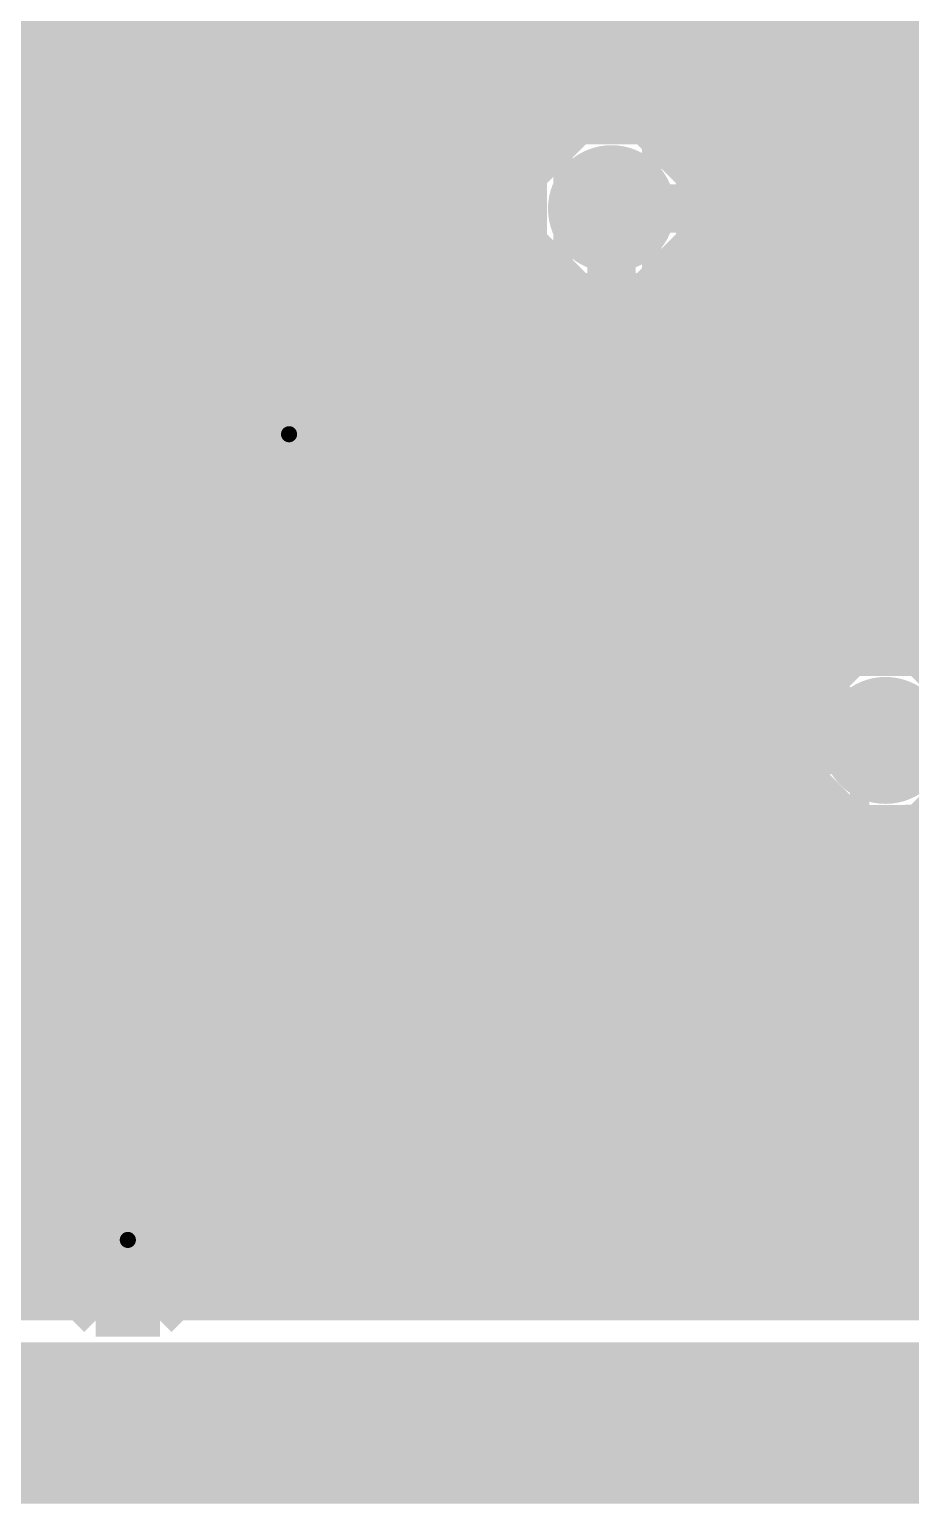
# Model space of a CAD drawing. Extents: x -6 to 196, y -52 to 46.
# Drawn here: x 173.98 to 180.92, y -5.63 to 5.98 of the extents above; entities that cross this region are included whole.
import ezdxf

# ---------------------------------------------------------------- set-up
doc = ezdxf.new("R2010")
doc.units = 0
doc.header["$MEASUREMENT"] = 0
doc.layers.get('0').update_dxf_attribs({"linetype": 'CONTINUOUS'})
for name, color, linetype in [('22-304-1_BOT', 7, 'CONTINUOUS'), ('22-304-1_DRD', 7, 'CONTINUOUS'), ('22-304-1_GND', 6, 'CONTINUOUS'), ('22-304-1_IN1', 4, 'CONTINUOUS'), ('22-304-1_SMT', 5, 'CONTINUOUS'), ('22-304-1_SPT', 10, 'CONTINUOUS'), ('22-304-1_SST', 14, 'CONTINUOUS'), ('22-304-1_TOP', 9, 'CONTINUOUS'), ('THRUHOLE_TAP', 13, 'CONTINUOUS')]:
    doc.layers.add(name, color=color, linetype=linetype)

# ---------------------------------------------------------------- blocks, each defined once
blk = doc.blocks.new('ROUND_57')
at = {"const_width": 0.35052}
blk.add_lwpolyline([(-0.17526, 0, 1), (0.17526, 0, 1)], format="xyb", close=True, dxfattribs=at)
blk = doc.blocks.new('ROUND_83')
at = {"const_width": 0.50038}
blk.add_lwpolyline([(-0.25019, 0, 1), (0.25019, 0, 1)], format="xyb", close=True, dxfattribs=at)
blk = doc.blocks.new('ROUND_85')
at = {"const_width": 0.0635}
blk.add_lwpolyline([(-0.03175, 0, 1), (0.03175, 0, 1)], format="xyb", close=True, dxfattribs=at)
blk = doc.blocks.new('RECTANGLE_5')
blk.add_solid([(0.4826, 0.4064), (0.4826, -0.4064), (-0.4826, 0.4064), (-0.4826, -0.4064)])
blk = doc.blocks.new('RECTANGLE_32')
blk.add_solid([(0.635, 0.508), (0.635, -0.508), (-0.635, 0.508), (-0.635, -0.508)])
blk = doc.blocks.new('ROUND_88')
at = {"const_width": 0.10033}
blk.add_lwpolyline([(-0.050164, 0, 1), (0.050164, 0, 1)], format="xyb", close=True, dxfattribs=at)

msp = doc.modelspace()

# ---------------------------------------------------------------- linework, layer by layer
at = {"layer": '22-304-1_BOT'}
for points, const_width in [([(173.9646, 20.828), (173.9646, -4.064)], 0.254), ([(174.1932, 20.828), (174.1932, -4.064)], 0.254), ([(174.4218, 20.828), (174.4218, -4.064)], 0.254), ([(174.6504, 20.828), (174.6504, -4.064)], 0.254), ([(174.879, 20.828), (174.879, -4.064)], 0.254), ([(175.1076, 20.828), (175.1076, -4.064)], 0.254), ([(175.3362, 20.828), (175.3362, -4.064)], 0.254), ([(175.5648, 20.828), (175.5648, -4.064)], 0.254), ([(175.7934, 20.828), (175.7934, -4.064)], 0.254), ([(176.022, 20.828), (176.022, -4.064)], 0.254), ([(176.2506, 20.828), (176.2506, -4.064)], 0.254), ([(176.4792, 20.828), (176.4792, -4.064)], 0.254), ([(176.7078, 20.828), (176.7078, -4.064)], 0.254), ([(176.9364, 20.828), (176.9364, -4.064)], 0.254), ([(177.165, 20.828), (177.165, -4.064)], 0.254), ([(177.3936, 20.828), (177.3936, -4.064)], 0.254), ([(177.6222, 20.828), (177.6222, -4.064)], 0.254), ([(177.8508, 20.828), (177.8508, -4.064)], 0.254), ([(178.0794, 20.828), (178.0794, 5.04444)], 0.254), ([(178.308, 20.828), (178.308, 5.19938)], 0.254), ([(178.5366, 20.828), (178.5366, 5.24764)], 0.254), ([(178.7652, 20.828), (178.7652, 5.21716)], 0.254), ([(178.9938, 20.828), (178.9938, 5.0927)], 0.254), ([(179.2224, 20.828), (179.2224, 4.71932)], 0.254), ([(179.451, 20.828), (179.451, 2.25552)], 0.254), ([(179.6796, 20.828), (179.6796, 2.02692)], 0.254), ([(179.9082, 20.828), (179.9082, 1.79832)], 0.254), ([(180.1368, 20.828), (180.1368, 1.56972)], 0.254), ([(180.3654, 20.828), (180.3654, 1.34112)], 0.254), ([(180.594, 20.828), (180.594, 1.11252)], 0.254), ([(180.8226, 20.828), (180.8226, 1.04902)], 0.254), ([(193.929, 5.9944), (166.79926, 5.9944)], 0.254), ([(193.929, 5.7658), (166.79926, 5.7658)], 0.254), ([(193.929, 5.5372), (166.79926, 5.5372)], 0.254), ([(193.929, 5.3086), (170.3451, 5.3086)], 0.254), ([(178.11496, 5.08), (170.6118, 5.08)], 0.254), ([(193.929, 5.08), (179.00904, 5.08)], 0.254), ([(177.94478, 4.8514), (170.71086, 4.8514)], 0.254), ([(193.929, 4.8514), (179.17668, 4.8514)], 0.254), ([(177.88636, 4.6228), (170.72356, 4.6228)], 0.254), ([(178.562, 4.572), (178.562, 2.413), (180.594, 0.381), (180.721, 0.381)], 0.381), ([(193.929, 4.6228), (179.2351, 4.6228)], 0.254), ([(179.2224, 4.42468), (179.2224, 2.48412)], 0.254), ([(177.90922, 4.3942), (170.65752, 4.3942)], 0.254), ([(193.929, 4.3942), (179.21478, 4.3942)], 0.254), ([(178.02098, 4.1656), (170.48226, 4.1656)], 0.254), ([(178.04384, 4.13512), (178.04384, 2.413)], 0.254), ([(179.08016, 4.13512), (179.08016, 2.62636)], 0.254), ([(193.929, 4.1656), (179.10302, 4.1656)], 0.254), ([(178.04384, 3.937), (170.48226, 3.937)], 0.254), ([(193.929, 3.937), (179.08016, 3.937)], 0.254), ([(178.04384, 3.7084), (170.48226, 3.7084)], 0.254), ([(193.929, 3.7084), (179.08016, 3.7084)], 0.254), ([(178.04384, 3.4798), (170.48226, 3.4798)], 0.254), ([(193.929, 3.4798), (179.08016, 3.4798)], 0.254), ([(178.04384, 3.2512), (170.48226, 3.2512)], 0.254), ([(193.929, 3.2512), (179.08016, 3.2512)], 0.254), ([(178.04384, 3.0226), (170.48226, 3.0226)], 0.254), ([(193.929, 3.0226), (179.08016, 3.0226)], 0.254), ([(178.04384, 2.794), (170.48226, 2.794)], 0.254), ([(193.929, 2.794), (179.08016, 2.794)], 0.254), ([(178.04384, 2.5654), (170.48226, 2.5654)], 0.254), ([(179.08016, 2.62636), (180.65242, 1.0541)], 0.254), ([(193.929, 2.5654), (179.14112, 2.5654)], 0.254), ([(178.04892, 2.3368), (170.48226, 2.3368)], 0.254), ([(193.929, 2.3368), (179.36972, 2.3368)], 0.254), ([(178.0794, 2.22504), (178.0794, -4.064)], 0.254), ([(178.1429, 2.1082), (170.48226, 2.1082)], 0.254), ([(193.929, 2.1082), (179.59832, 2.1082)], 0.254), ([(178.19624, 2.04724), (180.08092, 0.16256)], 0.254), ([(178.36388, 1.8796), (170.48226, 1.8796)], 0.254), ([(178.308, 1.93548), (178.308, -4.064)], 0.254), ([(186.90336, 1.8796), (179.82692, 1.8796)], 0.254), ([(178.59248, 1.651), (170.48226, 1.651)], 0.254), ([(178.5366, 1.70688), (178.5366, -4.064)], 0.254), ([(186.71794, 1.651), (180.05552, 1.651)], 0.254), ([(178.82108, 1.4224), (170.48226, 1.4224)], 0.254), ([(178.7652, 1.47828), (178.7652, -4.064)], 0.254), ([(186.6519, 1.4224), (180.28412, 1.4224)], 0.254), ([(179.04968, 1.1938), (170.48226, 1.1938)], 0.254), ([(178.9938, 1.24968), (178.9938, -4.064)], 0.254), ([(186.66714, 1.1938), (180.51272, 1.1938)], 0.254), ([(179.27828, 0.9652), (170.48226, 0.9652)], 0.254), ([(179.2224, 1.02108), (179.2224, -4.064)], 0.254), ([(179.50688, 0.7366), (170.48226, 0.7366)], 0.254), ([(179.451, 0.79248), (179.451, -4.064)], 0.254), ([(179.73548, 0.508), (170.48226, 0.508)], 0.254), ([(179.6796, 0.56388), (179.6796, -4.064)], 0.254), ([(179.96408, 0.2794), (170.48226, 0.2794)], 0.254), ([(179.9082, 0.33528), (179.9082, -4.064)], 0.254), ([(180.12918, 0.0508), (170.688, 0.0508)], 0.254), ([(180.1368, 0.04064), (180.1368, -4.064)], 0.254), ([(180.34, -0.1778), (170.89628, -0.1778)], 0.254), ([(180.3654, -0.19304), (180.3654, -4.064)], 0.254), ([(180.594, -0.28194), (180.594, -4.064)], 0.254), ([(180.8226, -0.28702), (180.8226, -4.064)], 0.254), ([(193.929, -0.4064), (170.97502, -0.4064)], 0.254), ([(193.929, -0.635), (170.96994, -0.635)], 0.254), ([(193.929, -0.8636), (170.88104, -0.8636)], 0.254), ([(193.929, -1.0922), (170.64736, -1.0922)], 0.254), ([(193.929, -1.3208), (154.2669, -1.3208)], 0.254), ([(193.929, -1.5494), (154.2669, -1.5494)], 0.254), ([(193.929, -1.778), (154.2669, -1.778)], 0.254), ([(193.929, -2.0066), (141.34592, -2.0066)], 0.254), ([(193.929, -2.2352), (141.11732, -2.2352)], 0.254), ([(193.929, -2.4638), (140.88872, -2.4638)], 0.254), ([(193.929, -2.6924), (140.66012, -2.6924)], 0.254), ([(193.929, -2.921), (140.43152, -2.921)], 0.254), ([(193.929, -3.1496), (140.20292, -3.1496)], 0.254), ([(193.929, -3.3782), (139.97432, -3.3782)], 0.254), ([(193.929, -3.6068), (139.74572, -3.6068)], 0.254), ([(193.929, -3.8354), (139.51712, -3.8354)], 0.254), ([(193.929, -4.064), (139.28852, -4.064)], 0.254)]:
    msp.add_lwpolyline(points, dxfattribs=dict(at, const_width=const_width))
at = {"layer": '22-304-1_BOT', "const_width": 0.254}
for points in [[(178.562, 5.24764, 0.4142136), (177.88636, 4.572)], [(179.23764, 4.572, 0.4142136), (178.562, 5.24764)], [(177.88636, 4.572, 0.1769367), (178.04546, 4.13648)], [(179.08016, 4.13512, 0.1769366), (179.23976, 4.572)], [(178.04384, 2.413, 0.1989124), (178.1956, 2.0466)], [(180.721, 1.05664, 0.0253902), (180.65251, 1.05316)], [(181.39664, 0.381, 0.4142136), (180.721, 1.05664)], [(180.721, -0.29464, 0.4142136), (181.39664, 0.381)], [(180.08092, 0.16256, 0.3208571), (180.721, -0.29464)]]:
    msp.add_lwpolyline(points, format="xyb", dxfattribs=at)
at = {"layer": '22-304-1_DRD'}
for points, const_width in [([(195.00088, 21.99894), (101.99878, 21.99894), (78.99908, 44.99864), (-4.99872, 44.99864), (-4.99872, -4.99872), (195.00088, -4.99872), (195.00088, 21.99894)], 1.27), ([(178.308, 5.207), (177.927, 4.826)], 0.254), ([(178.816, 5.207), (178.308, 5.207)], 0.254), ([(179.197, 4.826), (178.816, 5.207)], 0.254), ([(177.927, 4.826), (177.927, 4.318)], 0.254), ([(179.197, 4.318), (179.197, 4.826)], 0.254), ([(177.927, 4.318), (178.308, 3.937)], 0.254), ([(178.816, 3.937), (179.197, 4.318)], 0.254), ([(178.308, 3.937), (178.816, 3.937)], 0.254), ([(175.768, 3.429), (175.387, 3.048)], 0.254), ([(176.276, 3.429), (175.768, 3.429)], 0.254), ([(176.657, 3.048), (176.276, 3.429)], 0.254), ([(175.387, 3.048), (175.387, 2.54)], 0.254), ([(176.657, 2.54), (176.657, 3.048)], 0.254), ([(175.387, 2.54), (175.768, 2.159)], 0.254), ([(176.276, 2.159), (176.657, 2.54)], 0.254), ([(175.768, 2.159), (176.276, 2.159)], 0.254), ([(180.467, 1.016), (180.086, 0.635)], 0.254), ([(180.975, 1.016), (180.467, 1.016)], 0.254), ([(181.356, 0.635), (180.975, 1.016)], 0.254), ([(180.086, 0.635), (180.086, 0.127)], 0.254), ([(180.086, 0.127), (180.467, -0.254)], 0.254), ([(180.975, -0.254), (181.356, 0.127)], 0.254), ([(180.467, -0.254), (180.975, -0.254)], 0.254), ([(174.498, -2.921), (174.117, -3.302)], 0.254), ([(175.006, -2.921), (174.498, -2.921)], 0.254), ([(175.387, -3.302), (175.006, -2.921)], 0.254), ([(174.117, -3.302), (174.117, -3.81)], 0.254), ([(175.387, -3.81), (175.387, -3.302)], 0.254), ([(174.117, -3.81), (174.498, -4.191)], 0.254), ([(175.006, -4.191), (175.387, -3.81)], 0.254), ([(174.498, -4.191), (175.006, -4.191)], 0.254)]:
    msp.add_lwpolyline(points, dxfattribs=dict(at, const_width=const_width))
at = {"layer": '22-304-1_GND', "const_width": 1.27}
msp.add_lwpolyline([(195.00088, 21.99894), (101.99878, 21.99894), (78.99908, 44.99864), (-4.99872, 44.99864), (-4.99872, -4.99872), (195.00088, -4.99872), (195.00088, 21.99894)], dxfattribs=at)
at = {"layer": '22-304-1_IN1', "const_width": 0.254}
for points in [[(193.802, 20.955), (193.802, -3.937), (146.05, -3.937)], [(173.9138, 19.29384), (173.9138, -3.937)], [(174.1424, 19.29384), (174.1424, -3.937)], [(174.371, 19.29384), (174.371, -3.937)], [(174.5996, 19.29384), (174.5996, -3.937)], [(174.8282, 19.29384), (174.8282, -3.937)], [(175.0568, 19.29384), (175.0568, -3.937)], [(175.2854, 19.29384), (175.2854, -3.937)], [(175.514, 19.29384), (175.514, -3.937)], [(175.7426, 19.29384), (175.7426, -3.937)], [(175.9712, 19.29384), (175.9712, -3.937)], [(176.1998, 19.29384), (176.1998, -3.937)], [(176.4284, 19.29384), (176.4284, -3.937)], [(176.657, 19.29384), (176.657, -3.937)], [(176.8856, 19.29384), (176.8856, -3.937)], [(177.1142, 19.29384), (177.1142, -3.937)], [(177.3428, 19.29384), (177.3428, -3.937)], [(177.5714, 19.29384), (177.5714, -3.937)], [(177.8, 19.29384), (177.8, -3.937)], [(178.0286, 19.29384), (178.0286, 4.98856)], [(178.2572, 19.29384), (178.2572, 5.17652)], [(178.4858, 19.29384), (178.4858, 5.24256)], [(178.7144, 19.29384), (178.7144, 5.22986)], [(178.943, 19.29384), (178.943, 5.1308)], [(179.1716, 19.29384), (179.1716, 4.8641)], [(179.4002, 19.29384), (179.4002, -3.937)], [(179.6288, 19.29384), (179.6288, -3.937)], [(179.8574, 19.29384), (179.8574, -3.937)], [(180.086, 19.29384), (180.086, 0.61468)], [(180.3146, 19.29384), (180.3146, 0.92202)], [(180.5432, 19.29384), (180.5432, 1.03378)], [(180.7718, 19.29384), (180.7718, 1.0541)], [(181.0004, 19.29384), (181.0004, 0.99568)], [(183.88584, 5.9944), (161.57702, 5.9944)], [(183.88584, 5.7658), (161.68878, 5.7658)], [(183.88584, 5.5372), (161.7091, 5.5372)], [(183.88584, 5.3086), (170.3451, 5.3086)], [(178.11496, 5.08), (170.6118, 5.08)], [(183.88584, 5.08), (179.00904, 5.08)], [(177.94478, 4.8514), (170.71086, 4.8514)], [(183.88584, 4.8514), (179.17668, 4.8514)], [(177.88636, 4.6228), (170.72356, 4.6228)], [(183.88584, 4.6228), (179.2351, 4.6228)], [(177.90922, 4.3942), (170.65752, 4.3942)], [(183.88584, 4.3942), (179.21478, 4.3942)], [(179.1716, 4.27736), (179.1716, -3.937)], [(178.02098, 4.1656), (170.46956, 4.1656)], [(178.0286, 4.15544), (178.0286, -3.937)], [(183.88584, 4.1656), (179.10302, 4.1656)], [(178.2572, 3.96748), (178.2572, -3.937)], [(178.943, 4.0132), (178.943, -3.937)], [(178.32832, 3.937), (157.96768, 3.937)], [(178.4858, 3.8989), (178.4858, -3.937)], [(178.7144, 3.9116), (178.7144, -3.937)], [(183.88584, 3.937), (178.79568, 3.937)], [(183.88584, 3.7084), (145.72996, 3.7084)], [(183.88584, 3.4798), (167.513, 3.4798)], [(183.88584, 3.2512), (167.72128, 3.2512)], [(183.88584, 3.0226), (167.80002, 3.0226)], [(183.88584, 2.794), (167.79494, 2.794)], [(183.88584, 2.5654), (167.70604, 2.5654)], [(183.88584, 2.3368), (167.47236, 2.3368)], [(183.88584, 2.1082), (166.71036, 2.1082)], [(183.88584, 1.8796), (166.94404, 1.8796)], [(183.88584, 1.651), (167.03294, 1.651)], [(183.88584, 1.4224), (167.03802, 1.4224)], [(183.88584, 1.1938), (166.95928, 1.1938)], [(180.38064, 0.9652), (166.751, 0.9652)], [(180.14442, 0.7366), (157.2641, 0.7366)], [(180.05552, 0.508), (157.5308, 0.508)], [(180.05298, 0.2794), (157.62986, 0.2794)], [(180.086, 0.14732), (180.086, -3.937)], [(180.12918, 0.0508), (170.688, 0.0508)], [(180.34, -0.1778), (170.89628, -0.1778)], [(180.3146, -0.16002), (180.3146, -3.937)], [(181.0004, -0.23368), (181.0004, -3.937)], [(180.5432, -0.27178), (180.5432, -3.937)], [(180.7718, -0.2921), (180.7718, -3.937)], [(193.802, -0.4064), (170.97502, -0.4064)], [(193.802, -0.635), (170.96994, -0.635)], [(193.802, -0.8636), (170.88104, -0.8636)], [(193.802, -1.0922), (170.64736, -1.0922)], [(193.802, -1.3208), (140.3731, -1.3208)], [(193.802, -1.5494), (140.31468, -1.5494)], [(193.802, -1.778), (140.14704, -1.778)], [(193.802, -2.0066), (121.793, -2.0066)], [(193.802, -2.2352), (121.65584, -2.2352)], [(193.802, -2.4638), (121.07672, -2.4638)], [(193.802, -2.6924), (121.12244, -2.6924)], [(193.802, -2.921), (121.27738, -2.921)], [(193.802, -3.1496), (137.94232, -3.1496)], [(193.802, -3.3782), (138.3157, -3.3782)], [(193.802, -3.6068), (138.44016, -3.6068)], [(193.802, -3.8354), (138.47064, -3.8354)]]:
    msp.add_lwpolyline(points, dxfattribs=at)
for points in [[(178.562, 5.24764, 0.4142136), (177.88636, 4.572)], [(179.23764, 4.572, 0.4142136), (178.562, 5.24764)], [(177.88636, 4.572, 0.4142136), (178.562, 3.89636)], [(178.562, 3.89636, 0.4142136), (179.23764, 4.572)], [(180.721, 1.05664, 0.4142136), (180.04536, 0.381)], [(181.39664, 0.381, 0.4142136), (180.721, 1.05664)], [(180.04536, 0.381, 0.4142136), (180.721, -0.29464)], [(180.721, -0.29464, 0.4142136), (181.39664, 0.381)]]:
    msp.add_lwpolyline(points, format="xyb", dxfattribs=at)
at = {"layer": '22-304-1_SST', "const_width": 0.1524}
for points in [[(178.92268, 5.51942), (178.92268, 5.9944), (179.60086, 5.75564), (179.60086, 5.6388), (178.58486, 5.6388)], [(173.609, 5.842), (173.609, 1.778), (178.181, 1.778), (178.181, 3.556), (177.927, 3.81), (178.181, 4.064), (178.181, 5.842), (173.609, 5.842)], [(178.8795, 5.2705), (178.8795, 2.3495), (180.5178, 2.3495), (180.5178, 5.2705), (178.8795, 5.2705)], [(181.2544, 5.00634), (181.2544, 4.65074), (181.42458, 4.53136), (181.59476, 4.53136), (181.7624, 4.65074), (181.7624, 5.00634), (180.7464, 5.00634)], [(181.2544, 4.70916), (180.7464, 4.53136)], [(180.7464, 3.69316), (180.7464, 4.16814), (181.42458, 3.69316), (181.59476, 3.69316), (181.7624, 3.75412), (181.7624, 4.10972), (181.59476, 4.16814)], [(181.2544, 2.91592), (181.2544, 3.27152), (181.42458, 3.32994), (181.59476, 3.32994), (181.7624, 3.27152), (181.7624, 2.91592), (181.59476, 2.85496), (181.42458, 2.85496), (180.7464, 3.09372)], [(178.75504, 1.8796), (178.58486, 1.81864), (178.58486, 1.58242), (178.75504, 1.524), (178.92268, 1.40462), (179.43068, 1.40462), (179.60086, 1.46304), (179.60086, 1.81864), (179.43068, 1.8796), (178.75504, 1.8796)], [(178.92268, 1.64084), (178.58486, 1.40462)], [(178.75504, 1.0414), (178.58486, 0.92202), (178.58486, 0.6858), (178.75504, 0.56642), (178.92268, 0.56642), (179.26304, 0.80264), (179.60086, 0.56642), (179.60086, 1.0414)], [(173.609, 0.762), (173.609, -3.302), (178.181, -3.302), (178.181, -1.524), (177.927, -1.27), (178.181, -1.016), (178.181, 0.762), (173.609, 0.762)], [(178.8795, 0.1905), (178.8795, -2.7305), (180.5178, -2.7305), (180.5178, 0.1905), (178.8795, 0.1905)], [(181.3814, -0.20066), (181.3814, -0.55626), (181.55158, -0.6731), (181.72176, -0.6731), (181.8894, -0.55626), (181.8894, -0.20066), (180.8734, -0.20066)], [(181.3814, -0.4953), (180.8734, -0.6731)], [(180.8734, -1.5113), (180.8734, -1.03886), (181.55158, -1.5113), (181.72176, -1.5113), (181.8894, -1.45288), (181.8894, -1.09728), (181.72176, -1.03886)], [(181.3814, -2.29108), (181.55158, -2.3495), (181.72176, -2.3495), (181.8894, -2.29108), (181.8894, -1.93548), (181.72176, -1.87706), (181.55158, -1.87706), (181.3814, -1.93548), (181.3814, -2.29108), (181.21376, -2.3495), (181.04358, -2.3495), (180.8734, -2.29108), (180.8734, -1.93548), (181.04358, -1.87706), (181.21376, -1.87706), (181.3814, -1.93548)]]:
    msp.add_lwpolyline(points, dxfattribs=at)
at = {"layer": '22-304-1_TOP'}
for points, const_width in [([(170.815, 6.985), (172.085, 6.985), (172.847, 6.223), (180.467, 6.223), (181.8386, 4.84886), (186.09056, 4.84886)], 0.2794), ([(186.09056, 4.35102), (186.05754, 4.318), (181.483, 4.318), (180.086, 5.715), (171.323, 5.715), (170.688, 6.35), (166.751, 6.35), (166.116, 6.985), (164.465, 6.985)], 0.2032), ([(175.71466, 5.28574), (175.71466, 3.99034)], 0.254), ([(179.9082, 5.28574), (175.71466, 5.28574)], 0.254), ([(175.895, 5.28574), (175.895, 2.33426)], 0.254), ([(176.1236, 5.28574), (176.1236, 4.64566)], 0.254), ([(176.3522, 5.28574), (176.3522, 4.64566)], 0.254), ([(176.5808, 5.28574), (176.5808, 4.64566)], 0.254), ([(176.8094, 5.28574), (176.8094, 4.64566)], 0.254), ([(177.038, 5.28574), (177.038, 4.64566)], 0.254), ([(177.2666, 5.28574), (177.2666, 4.64566)], 0.254), ([(177.4952, 5.28574), (177.4952, 4.64566)], 0.254), ([(177.7238, 5.28574), (177.7238, 4.64566)], 0.254), ([(177.9524, 5.28574), (177.9524, 4.8641)], 0.254), ([(178.181, 5.28574), (178.181, 5.1308)], 0.254), ([(178.4096, 5.28574), (178.4096, 5.22986)], 0.254), ([(178.6382, 5.28574), (178.6382, 5.24256)], 0.254), ([(178.8668, 5.28574), (178.8668, 5.17652)], 0.254), ([(179.94122, 5.25526), (178.89474, 5.25526)], 0.254), ([(178.89474, 5.25526), (178.89474, 5.16128)], 0.254), ([(179.0954, 5.28574), (179.0954, 5.25526)], 0.254), ([(179.324, 5.28574), (179.324, 5.25526)], 0.254), ([(179.5526, 5.28574), (179.5526, 5.25526)], 0.254), ([(179.7812, 5.28574), (179.7812, 5.25526)], 0.254), ([(179.9082, 5.28574), (179.94122, 5.25526)], 0.254), ([(178.32832, 5.207), (175.71466, 5.207)], 0.254), ([(178.89474, 5.207), (178.79568, 5.207)], 0.254), ([(178.02098, 4.9784), (175.71466, 4.9784)], 0.254), ([(174.752, 4.826), (174.4472, 4.5212), (171.45, 4.5212)], 0.2032), ([(177.90922, 4.7498), (175.71466, 4.7498)], 0.254), ([(176.07534, 4.64566), (176.07534, 2.97434)], 0.254), ([(177.8889, 4.64566), (176.07534, 4.64566)], 0.254), ([(176.07534, 4.5212), (175.71466, 4.5212)], 0.254), ([(179.705, 4.5212), (179.6542, 4.572), (178.562, 4.572)], 0.381), ([(186.09056, 3.85064), (180.42636, 3.85064), (179.7558, 4.5212), (179.705, 4.5212)], 0.2794), ([(168.275, 4.5212), (168.7068, 4.5212), (171.323, 1.905), (180.15712, 1.905), (181.102, 2.84988), (186.09056, 2.84988)], 0.2032), ([(176.07534, 4.2926), (175.71466, 4.2926)], 0.254), ([(176.07534, 4.064), (175.71466, 4.064)], 0.254), ([(175.71466, 3.99034), (173.78934, 3.99034)], 0.254), ([(174.0662, 3.99034), (174.0662, 3.62966)], 0.254), ([(174.2948, 3.99034), (174.2948, 3.62966)], 0.254), ([(174.5234, 3.99034), (174.5234, 3.62966)], 0.254), ([(174.752, 3.99034), (174.752, 3.62966)], 0.254), ([(174.9806, 3.99034), (174.9806, 3.62966)], 0.254), ([(175.2092, 3.99034), (175.2092, 3.62966)], 0.254), ([(175.4378, 3.99034), (175.4378, 3.62966)], 0.254), ([(175.6664, 3.99034), (175.6664, 3.62966)], 0.254), ([(176.07534, 3.8354), (172.26026, 3.8354)], 0.254), ([(179.705, 3.0988), (179.6542, 3.048), (177.8, 3.048), (177.038, 3.81)], 0.2794), ([(175.71466, 3.62966), (173.78934, 3.62966)], 0.254), ([(174.752, 3.62966), (174.752, 2.794)], 0.254), ([(175.71466, 3.62966), (175.71466, 2.33426)], 0.254), ([(176.07534, 3.6068), (175.71466, 3.6068)], 0.254), ([(176.07534, 3.3782), (175.71466, 3.3782)], 0.254), ([(186.09056, 3.35026), (179.959, 3.35026), (179.705, 3.0988)], 0.2794), ([(176.07534, 3.1496), (175.71466, 3.1496)], 0.254), ([(177.2666, 2.921), (175.71466, 2.921)], 0.254), ([(177.21326, 2.97434), (176.07534, 2.97434)], 0.254), ([(176.1236, 2.97434), (176.1236, 2.33426)], 0.254), ([(176.3522, 2.97434), (176.3522, 2.33426)], 0.254), ([(176.5808, 2.97434), (176.5808, 2.33426)], 0.254), ([(176.8094, 2.97434), (176.8094, 2.33426)], 0.254), ([(177.038, 2.97434), (177.038, 2.33426)], 0.254), ([(177.21326, 2.97434), (177.46472, 2.72288)], 0.254), ([(177.2666, 2.921), (177.2666, 2.33426)], 0.254), ([(173.78934, 2.794), (174.752, 2.794)], 0.254), ([(175.71466, 2.794), (174.752, 2.794)], 0.254), ([(174.752, 2.794), (176.022, 2.794)], 0.2032), ([(177.49774, 2.6924), (175.71466, 2.6924)], 0.254), ([(177.4952, 2.69494), (177.4952, 2.33426)], 0.254), ([(177.7238, 2.58826), (177.7238, 2.33426)], 0.254), ([(178.89474, 2.58064), (177.8, 2.58064)], 0.254), ([(177.9524, 2.58064), (177.9524, 2.33426)], 0.254), ([(178.181, 2.58064), (178.181, 2.33426)], 0.254), ([(178.4096, 2.58064), (178.4096, 2.33426)], 0.254), ([(178.6382, 2.58064), (178.6382, 2.33426)], 0.254), ([(178.8668, 2.58064), (178.8668, 2.33426)], 0.254), ([(178.89474, 2.58064), (178.89474, 2.36474)], 0.254), ([(178.89474, 2.4638), (175.71466, 2.4638)], 0.254), ([(186.09056, 2.3495), (181.229, 2.3495), (180.2765, 1.397), (167.767, 1.397), (165.735, -0.635)], 0.2032), ([(179.97932, 2.33426), (175.71466, 2.33426)], 0.254), ([(180.01234, 2.36474), (178.89474, 2.36474)], 0.254), ([(179.0954, 2.36474), (179.0954, 2.33426)], 0.254), ([(179.324, 2.36474), (179.324, 2.33426)], 0.254), ([(179.5526, 2.36474), (179.5526, 2.33426)], 0.254), ([(179.7812, 2.36474), (179.7812, 2.33426)], 0.254), ([(180.01234, 2.36474), (179.97932, 2.33426)], 0.254), ([(179.705, -1.9812), (179.8828, -1.9812), (183.71312, 1.84912), (186.09056, 1.84912)], 0.2794), ([(183.90616, 1.3843), (180.51526, -2.00914)], 0.254), ([(179.705, -0.5588), (179.705, 0.254), (179.197, 0.762), (170.434, 0.762), (169.1132, -0.5588), (168.275, -0.5588)], 0.381), ([(180.721, 0.381), (179.705, 0.381), (179.705, 0.254), (179.705, -0.5588)], 0.381), ([(175.71466, 0.24384), (175.71466, -1.08966)], 0.254), ([(178.98364, 0.24384), (175.71466, 0.24384)], 0.254), ([(175.895, 0.24384), (175.895, -3.937)], 0.254), ([(176.1236, 0.24384), (176.1236, -0.43434)], 0.254), ([(176.3522, 0.24384), (176.3522, -0.43434)], 0.254), ([(176.5808, 0.24384), (176.5808, -0.43434)], 0.254), ([(176.8094, 0.24384), (176.8094, -0.43434)], 0.254), ([(177.038, 0.24384), (177.038, -0.43434)], 0.254), ([(177.2666, 0.24384), (177.2666, -0.43434)], 0.254), ([(177.4952, 0.24384), (177.4952, -0.43434)], 0.254), ([(177.7238, 0.24384), (177.7238, -0.43434)], 0.254), ([(177.9524, 0.24384), (177.9524, -0.43434)], 0.254), ([(178.181, 0.24384), (178.181, -0.80264)], 0.254), ([(178.4096, 0.24384), (178.4096, -0.8636)], 0.254), ([(178.6382, 0.24384), (178.6382, -1.0668)], 0.254), ([(178.8668, 0.24384), (178.8668, -1.2954)], 0.254), ([(178.98364, 0.24384), (179.05222, 0.17526)], 0.254), ([(179.04968, 0.1778), (175.71466, 0.1778)], 0.254), ([(178.89474, 0.17526), (178.89474, -1.24714)], 0.254), ([(179.05222, 0.17526), (178.89474, 0.17526)], 0.254), ([(178.89474, -0.0508), (175.71466, -0.0508)], 0.254), ([(171.45, -0.5588), (172.6692, -0.5588), (172.974, -0.254), (174.752, -0.254)], 0.2794), ([(178.89474, -0.2794), (175.71466, -0.2794)], 0.254), ([(176.07534, -0.43434), (176.07534, -2.10566)], 0.254), ([(178.00066, -0.43434), (176.07534, -0.43434)], 0.254), ([(178.00066, -0.43434), (178.00066, -0.80264)], 0.254), ([(176.07534, -0.508), (175.71466, -0.508)], 0.254), ([(178.89474, -0.508), (178.00066, -0.508)], 0.254), ([(176.07534, -0.7366), (175.71466, -0.7366)], 0.254), ([(178.89474, -0.7366), (178.00066, -0.7366)], 0.254), ([(178.181, -0.80264), (178.00066, -0.80264)], 0.254), ([(178.5112, -0.9398), (178.89474, -1.32334)], 0.254), ([(176.07534, -0.9652), (175.71466, -0.9652)], 0.254), ([(178.89474, -0.9652), (178.5366, -0.9652)], 0.254), ([(175.71466, -1.08966), (173.78934, -1.08966)], 0.254), ([(174.0662, -1.08966), (174.0662, -1.45034)], 0.254), ([(174.2948, -1.08966), (174.2948, -1.45034)], 0.254), ([(174.5234, -1.08966), (174.5234, -1.45034)], 0.254), ([(174.752, -1.08966), (174.752, -1.45034)], 0.254), ([(174.9806, -1.08966), (174.9806, -1.45034)], 0.254), ([(175.2092, -1.08966), (175.2092, -1.45034)], 0.254), ([(175.4378, -1.08966), (175.4378, -1.45034)], 0.254), ([(175.6664, -1.08966), (175.6664, -1.45034)], 0.254), ([(176.07534, -1.1938), (172.26026, -1.1938)], 0.254), ([(179.705, -1.9812), (178.8922, -1.9812), (178.181, -1.27), (177.038, -1.27)], 0.2794), ([(178.89474, -1.1938), (178.7652, -1.1938)], 0.254), ([(178.89474, -1.24714), (178.89474, -1.29286)], 0.254), ([(178.89474, -1.29286), (178.89474, -1.32334)], 0.254), ([(176.07534, -1.4224), (172.26026, -1.4224)], 0.254), ([(175.71466, -1.45034), (173.78934, -1.45034)], 0.254), ([(174.752, -1.45034), (174.752, -2.286)], 0.254), ([(175.71466, -1.45034), (175.71466, -3.12166)], 0.254), ([(180.9242, -1.6002), (180.9242, -3.937)], 0.254), ([(176.07534, -1.651), (175.71466, -1.651)], 0.254), ([(178.00066, -1.74752), (178.55692, -2.30632)], 0.254), ([(178.00066, -1.74752), (178.00066, -2.10566)], 0.254), ([(186.12358, -1.651), (180.8734, -1.651)], 0.254), ([(180.6956, -1.8288), (180.6956, -3.937)], 0.254), ([(176.07534, -1.8796), (175.71466, -1.8796)], 0.254), ([(178.1302, -1.8796), (178.00066, -1.8796)], 0.254), ([(178.181, -1.9304), (178.181, -3.937)], 0.254), ([(186.12358, -1.8796), (180.6448, -1.8796)], 0.254), ([(180.51526, -2.00914), (180.51526, -2.71526)], 0.254), ([(178.3588, -2.1082), (175.71466, -2.1082)], 0.254), ([(178.00066, -2.10566), (176.07534, -2.10566)], 0.254), ([(176.1236, -2.10566), (176.1236, -3.937)], 0.254), ([(176.3522, -2.10566), (176.3522, -3.937)], 0.254), ([(176.5808, -2.10566), (176.5808, -3.937)], 0.254), ([(176.8094, -2.10566), (176.8094, -3.937)], 0.254), ([(177.038, -2.10566), (177.038, -3.937)], 0.254), ([(177.2666, -2.10566), (177.2666, -3.937)], 0.254), ([(177.4952, -2.10566), (177.4952, -3.937)], 0.254), ([(177.7238, -2.10566), (177.7238, -3.937)], 0.254), ([(177.9524, -2.10566), (177.9524, -3.937)], 0.254), ([(178.4096, -2.159), (178.4096, -3.937)], 0.254), ([(186.12358, -2.1082), (180.51526, -2.1082)], 0.254), ([(173.78934, -2.286), (174.752, -2.286)], 0.254), ([(175.71466, -2.286), (174.752, -2.286)], 0.254), ([(174.752, -3.12166), (174.752, -2.286)], 0.254), ([(174.752, -2.286), (174.752, -3.556)], 0.2032), ([(178.58994, -2.3368), (175.71466, -2.3368)], 0.254), ([(178.6382, -2.37236), (178.6382, -3.937)], 0.254), ([(178.8668, -2.44602), (178.8668, -3.937)], 0.254), ([(178.89474, -2.44856), (178.89474, -2.71526)], 0.254), ([(186.12358, -2.3368), (180.51526, -2.3368)], 0.254), ([(178.89474, -2.5654), (175.71466, -2.5654)], 0.254), ([(186.12358, -2.5654), (180.51526, -2.5654)], 0.254), ([(186.12358, -2.794), (175.71466, -2.794)], 0.254), ([(180.51526, -2.71526), (178.89474, -2.71526)], 0.254), ([(179.0954, -2.71526), (179.0954, -3.937)], 0.254), ([(179.324, -2.71526), (179.324, -3.937)], 0.254), ([(179.5526, -2.71526), (179.5526, -3.937)], 0.254), ([(179.7812, -2.71526), (179.7812, -3.937)], 0.254), ([(180.0098, -2.71526), (180.0098, -3.937)], 0.254), ([(180.2384, -2.71526), (180.2384, -3.937)], 0.254), ([(180.467, -2.71526), (180.467, -3.937)], 0.254), ([(186.12358, -3.0226), (175.71466, -3.0226)], 0.254), ([(175.71466, -3.12166), (173.78934, -3.12166)], 0.254), ([(174.0662, -3.12166), (174.0662, -3.937)], 0.254), ([(174.2948, -3.12166), (174.2948, -3.937)], 0.254), ([(174.5234, -3.12166), (174.5234, -3.937)], 0.254), ([(174.752, -3.12166), (174.752, -3.937)], 0.254), ([(174.9806, -3.12166), (174.9806, -3.937)], 0.254), ([(175.2092, -3.12166), (175.2092, -3.937)], 0.254), ([(175.4378, -3.12166), (175.4378, -3.937)], 0.254), ([(175.6664, -3.12166), (175.6664, -3.937)], 0.254), ([(186.12358, -3.2512), (169.31132, -3.2512)], 0.254), ([(186.12358, -3.4798), (138.38428, -3.4798)], 0.254), ([(186.12358, -3.7084), (138.46302, -3.7084)], 0.254), ([(193.802, -3.937), (138.45794, -3.937)], 0.254)]:
    msp.add_lwpolyline(points, dxfattribs=dict(at, const_width=const_width))
at = {"layer": '22-304-1_TOP', "const_width": 0.254}
for points in [[(178.562, 5.24764, 0.3826363), (177.8889, 4.64566)], [(178.89474, 5.16128, 0.1292184), (178.562, 5.24873)], [(177.4698, 2.7178, 0.1989124), (177.8, 2.58103)], [(178.5112, -0.9398, 0.1989124), (178.181, -0.80303)], [(178.5112, -0.9398, 0.1989124), (178.181, -0.80303)], [(178.562, -2.3114, 0.1989124), (178.8922, -2.44817)]]:
    msp.add_lwpolyline(points, format="xyb", dxfattribs=at)

# ---------------------------------------------------------------- block references
at = {"layer": '22-304-1_BOT'}
for p in [(178.562, 4.572), (176.022, 2.794), (180.721, 0.381), (174.752, -3.556)]:
    msp.add_blockref('ROUND_57', p, dxfattribs=at)
at = {"layer": '22-304-1_GND'}
for name, p in [('ROUND_83', (178.562, 4.572)), ('ROUND_85', (176.022, 2.794)), ('ROUND_83', (180.721, 0.381)), ('ROUND_85', (174.752, -3.556))]:
    msp.add_blockref(name, p, dxfattribs=at)
at = {"layer": '22-304-1_IN1'}
for p in [(178.562, 4.572), (176.022, 2.794), (180.721, 0.381), (174.752, -3.556)]:
    msp.add_blockref('ROUND_57', p, dxfattribs=at)
at = {"layer": '22-304-1_SMT'}
for name, p in [('RECTANGLE_32', (174.752, 4.826)), ('RECTANGLE_5', (179.705, 4.5212)), ('RECTANGLE_32', (177.038, 3.81)), ('RECTANGLE_5', (179.705, 3.0988)), ('RECTANGLE_32', (174.752, 2.794)), ('RECTANGLE_32', (174.752, -0.254)), ('RECTANGLE_5', (179.705, -0.5588)), ('RECTANGLE_32', (177.038, -1.27)), ('RECTANGLE_5', (179.705, -1.9812)), ('RECTANGLE_32', (174.752, -2.286))]:
    msp.add_blockref(name, p, dxfattribs=at)
at = {"layer": '22-304-1_SPT'}
for name, p in [('RECTANGLE_32', (174.752, 4.826)), ('RECTANGLE_5', (179.705, 4.5212)), ('RECTANGLE_32', (177.038, 3.81)), ('RECTANGLE_5', (179.705, 3.0988)), ('RECTANGLE_32', (174.752, 2.794)), ('RECTANGLE_32', (174.752, -0.254)), ('RECTANGLE_5', (179.705, -0.5588)), ('RECTANGLE_32', (177.038, -1.27)), ('RECTANGLE_5', (179.705, -1.9812)), ('RECTANGLE_32', (174.752, -2.286))]:
    msp.add_blockref(name, p, dxfattribs=at)
at = {"layer": '22-304-1_TOP'}
for name, p in [('RECTANGLE_32', (174.752, 4.826)), ('ROUND_57', (178.562, 4.572)), ('RECTANGLE_5', (179.705, 4.5212)), ('RECTANGLE_32', (177.038, 3.81)), ('RECTANGLE_5', (179.705, 3.0988)), ('RECTANGLE_32', (174.752, 2.794)), ('ROUND_57', (176.022, 2.794)), ('ROUND_57', (180.721, 0.381)), ('RECTANGLE_32', (174.752, -0.254)), ('RECTANGLE_5', (179.705, -0.5588)), ('RECTANGLE_32', (177.038, -1.27)), ('RECTANGLE_5', (179.705, -1.9812)), ('RECTANGLE_32', (174.752, -2.286)), ('ROUND_57', (174.752, -3.556))]:
    msp.add_blockref(name, p, dxfattribs=at)
at = {"layer": 'THRUHOLE_TAP'}
for p in [(178.562, 4.572), (176.022, 2.794), (180.721, 0.381), (174.752, -3.556)]:
    msp.add_blockref('ROUND_88', p, dxfattribs=at)

doc.saveas('drawing.dxf')
